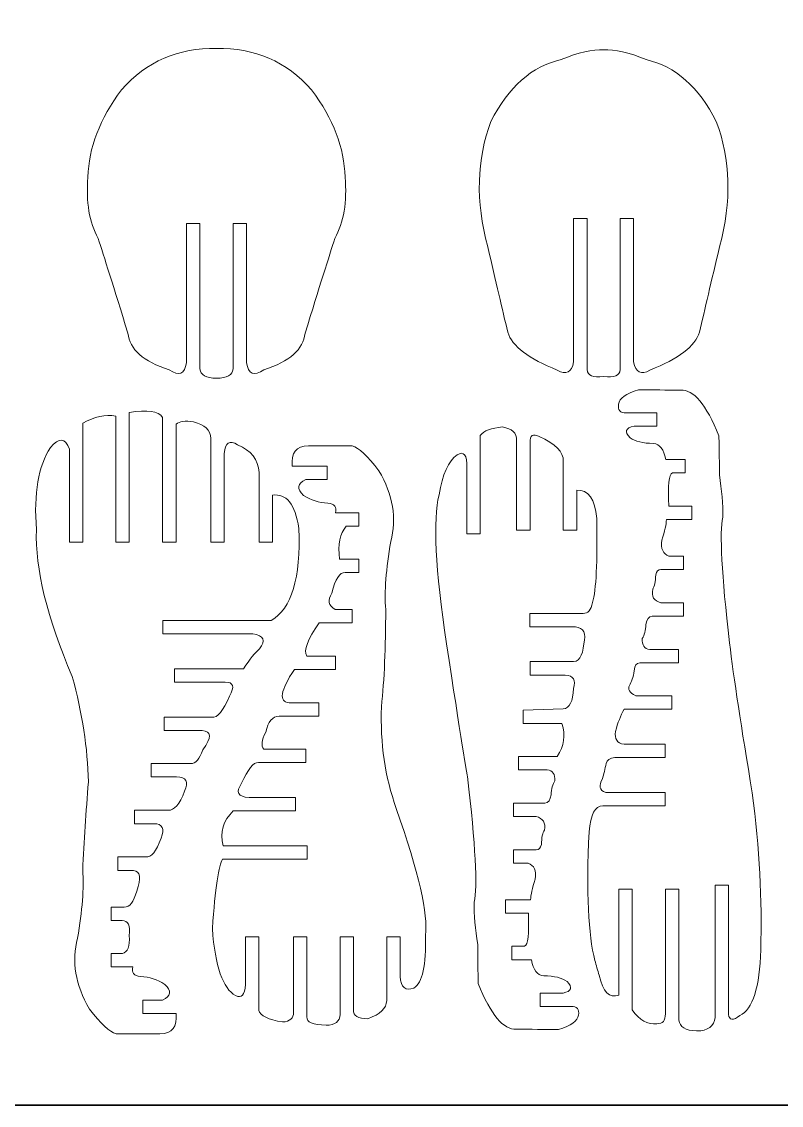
# Model space of a CAD drawing. Header units: inches. Extents: x -305 to 305, y -229 to 229.
# Drawn here: x -213.5 to -55.4, y -228.6 to -3.1 of the extents above; entities that cross this region are included whole.
import ezdxf

# ---------------------------------------------------------------- set-up
doc = ezdxf.new("R2010")
doc.units = ezdxf.units.IN
doc.header["$MEASUREMENT"] = 0
doc.layers.add('Layer 1', color=1, linetype='Continuous')
doc.layers.add('Layer 2', color=5, linetype='Continuous')

msp = doc.modelspace()

# ---------------------------------------------------------------- linework, layer by layer
at = {"layer": 'Layer 1', "lineweight": 9}
for points in [[(-192.7449, -17.2481), (-187.4889, -11.3529), (-180.8898, -8.4859), (-172.947, -8.6472)], [(-153.1491, -17.2481), (-158.4051, -11.3529), (-165.0042, -8.4859), (-172.947, -8.6472)], [(-172.9472, -77.261), (-175.127, -77.261), (-176.2783, -76.6169), (-176.4015, -75.3282)], [(-172.9468, -77.261), (-170.767, -77.261), (-169.6157, -76.6169), (-169.4925, -75.3282)], [(-95.8186, -75.4822), (-95.7163, -76.7397), (-94.5648, -77.2237), (-92.3641, -76.9336)], [(-88.9097, -75.4822), (-89.012, -76.7397), (-90.1635, -77.2237), (-92.3641, -76.9336)], [(-87.6865, -84.4784), (-88.9395, -84.5117), (-89.4604, -83.9058), (-89.2491, -82.6597)], [(-200.777, -86.608), (-198.363, -85.283), (-196.0681, -84.7984), (-193.8926, -85.1539)], [(-191.1011, -84.427), (-187.3486, -83.7645), (-185.0378, -84.1039), (-184.1686, -85.4448)], [(-78.8126, -103.8971), (-79.0061, -99.5727), (-78.7482, -97.2728), (-78.0386, -96.9971)], [(-145.9567, -108.0837), (-147.2307, -109.5767), (-147.6982, -111.8554), (-147.3596, -114.9192)], [(-66.1509, -132.3324), (-67.8053, -118.0624), (-68.2708, -109.35), (-67.5474, -106.196)], [(-154.1811, -135.0914), (-154.858, -133.919), (-153.9872, -131.6109), (-151.5686, -128.1672)], [(-156.7452, -137.8853), (-159.664, -142.3307), (-160.035, -144.6391), (-157.8578, -144.8098)], [(-101.046, -149.1284), (-100.2745, -151.585), (-100.5946, -153.8692), (-102.0066, -155.9799)], [(-120.6988, -160.1643), (-119.0444, -174.4343), (-118.5789, -183.1467), (-119.3023, -186.3007)], [(-171.5841, -174.5697), (-172.2926, -171.7758), (-171.5841, -169.3626), (-169.4579, -167.3304)], [(-108.0371, -188.5996), (-107.8436, -192.924), (-108.1015, -195.2239), (-108.811, -195.4997)], [(-99.1632, -208.0184), (-97.9102, -207.985), (-97.3893, -208.5909), (-97.6006, -209.837)]]:
    msp.add_open_spline(points, degree=3, dxfattribs=at)
for points, knots in [([(-115.8155, -23.8195), (-112.1752, -16.6358), (-107.3107, -12.3515), (-101.2221, -10.9665), (-101.2221, -10.9665), (-97.603, -9.4525), (-94.6504, -8.776), (-92.3641, -8.9371)], [0, 0, 0, 0, 0.5, 0.5, 0.5, 0.50000001, 1, 1, 1, 1]), ([(-68.9128, -23.8195), (-72.5531, -16.6358), (-77.4176, -12.3515), (-83.5062, -10.9665), (-83.5062, -10.9665), (-87.1253, -9.4525), (-90.0779, -8.776), (-92.3641, -8.9371)], [0, 0, 0, 0, 0.5, 0.5, 0.5, 0.50000001, 1, 1, 1, 1]), ([(-179.1955, -74.0719), (-179.5691, -76.4235), (-180.7674, -76.9068), (-182.7904, -75.5215), (-182.7904, -75.5215), (-188.1703, -73.8142), (-191.0375, -71.2694), (-191.3918, -67.887), (-191.3918, -67.887), (-194.3556, -58.3519), (-196.4174, -51.7805), (-197.5771, -48.1726), (-197.5771, -48.1726), (-199.4456, -44.8224), (-200.1543, -40.5703), (-199.7033, -35.4162), (-199.7033, -35.4162), (-199.5744, -29.3602), (-197.255, -23.3043), (-192.7449, -17.2481)], [0, 0, 0, 0, 0.2, 0.2, 0.2, 0.20000001, 0.4, 0.4, 0.4, 0.40000001, 0.6, 0.6, 0.6, 0.60000001, 0.8, 0.8, 0.8, 0.80000001, 1, 1, 1, 1]), ([(-166.6985, -74.0719), (-166.3248, -76.4235), (-165.1266, -76.9068), (-163.1035, -75.5215), (-163.1035, -75.5215), (-157.7236, -73.8142), (-154.8565, -71.2694), (-154.5021, -67.887), (-154.5021, -67.887), (-151.5384, -58.3519), (-149.4766, -51.7805), (-148.3169, -48.1726), (-148.3169, -48.1726), (-146.4484, -44.8224), (-145.7397, -40.5703), (-146.1907, -35.4162), (-146.1907, -35.4162), (-146.3195, -29.3602), (-148.639, -23.3043), (-153.1491, -17.2481)], [0, 0, 0, 0, 0.2, 0.2, 0.2, 0.20000001, 0.4, 0.4, 0.4, 0.40000001, 0.6, 0.6, 0.6, 0.60000001, 0.8, 0.8, 0.8, 0.80000001, 1, 1, 1, 1]), ([(-98.6127, -73.8374), (-99.0309, -76.0948), (-100.1611, -76.6755), (-102.0039, -75.579), (-102.0039, -75.579), (-107.955, -73.234), (-111.3991, -70.6059), (-112.3362, -67.6937), (-112.3362, -67.6937), (-113.3993, -63.055), (-114.7846, -57.1278), (-116.4922, -49.9121), (-116.4922, -49.9121), (-119.037, -40.4415), (-118.8115, -31.7439), (-115.8155, -23.8195)], [0, 0, 0, 0, 0.25, 0.25, 0.25, 0.25000001, 0.5, 0.5, 0.5, 0.50000001, 0.75, 0.75, 0.75, 0.75000001, 1, 1, 1, 1]), ([(-86.1156, -73.8374), (-85.6974, -76.0948), (-84.5671, -76.6755), (-82.7244, -75.579), (-82.7244, -75.579), (-76.7733, -73.234), (-73.3292, -70.6059), (-72.392, -67.6937), (-72.392, -67.6937), (-71.3289, -63.055), (-69.9437, -57.1278), (-68.2361, -49.9121), (-68.2361, -49.9121), (-65.6913, -40.4415), (-65.9168, -31.7439), (-68.9128, -23.8195)], [0, 0, 0, 0, 0.25, 0.25, 0.25, 0.25000001, 0.5, 0.5, 0.5, 0.50000001, 0.75, 0.75, 0.75, 0.75000001, 1, 1, 1, 1]), ([(-176.4015, -75.3282), (-176.4015, -75.3282), (-176.4015, -45.0566), (-176.4015, -45.0566), (-176.4015, -45.0566), (-176.4015, -45.0566), (-179.1955, -45.0566), (-179.1955, -45.0566), (-179.1955, -45.0566), (-179.1955, -45.0566), (-179.1955, -74.0719), (-179.1955, -74.0719)], [0, 0, 0, 0, 0.33333333, 0.33333333, 0.33333333, 0.33333334, 0.66666667, 0.66666667, 0.66666667, 0.66666668, 1, 1, 1, 1]), ([(-166.6985, -74.0719), (-166.6985, -74.0719), (-166.6989, -45.0566), (-166.6989, -45.0566), (-166.6989, -45.0566), (-166.6989, -45.0566), (-169.4929, -45.0566), (-169.4929, -45.0566), (-169.4929, -45.0566), (-169.4929, -45.0566), (-169.4925, -75.3282), (-169.4925, -75.3282)], [0, 0, 0, 0, 0.33333333, 0.33333333, 0.33333333, 0.33333334, 0.66666667, 0.66666667, 0.66666667, 0.66666668, 1, 1, 1, 1]), ([(-95.8186, -75.4822), (-95.8186, -75.4822), (-95.8186, -44.0201), (-95.8186, -44.0201), (-95.8186, -44.0201), (-95.8186, -44.0201), (-98.6127, -44.0201), (-98.6127, -44.0201), (-98.6127, -44.0201), (-98.6127, -44.0201), (-98.6127, -73.8374), (-98.6127, -73.8374)], [0, 0, 0, 0, 0.33333333, 0.33333333, 0.33333333, 0.33333334, 0.66666667, 0.66666667, 0.66666667, 0.66666668, 1, 1, 1, 1]), ([(-86.1156, -73.8374), (-86.1156, -73.8374), (-86.116, -44.0201), (-86.116, -44.0201), (-86.116, -44.0201), (-86.116, -44.0201), (-88.9101, -44.0201), (-88.9101, -44.0201), (-88.9101, -44.0201), (-88.9101, -44.0201), (-88.9097, -75.4822), (-88.9097, -75.4822)], [0, 0, 0, 0, 0.33333333, 0.33333333, 0.33333333, 0.33333334, 0.66666667, 0.66666667, 0.66666667, 0.66666668, 1, 1, 1, 1]), ([(-67.5474, -106.196), (-67.5038, -103.5338), (-67.7471, -100.5849), (-68.2771, -97.349), (-68.2771, -97.349), (-68.2449, -96.5759), (-68.2771, -93.87), (-68.3738, -89.2314), (-68.3738, -89.2314), (-71.0154, -82.7243), (-73.657, -79.5674), (-76.2986, -79.7607), (-76.2986, -79.7607), (-79.2302, -79.7285), (-82.1618, -79.6963), (-85.0933, -79.6641), (-85.0933, -79.6641), (-87.7028, -80.4694), (-89.088, -81.468), (-89.2491, -82.6599)], [0, 0, 0, 0, 0.2, 0.2, 0.2, 0.20000001, 0.4, 0.4, 0.4, 0.40000001, 0.6, 0.6, 0.6, 0.60000001, 0.8, 0.8, 0.8, 0.80000001, 1, 1, 1, 1]), ([(-191.1011, -84.427), (-191.1011, -84.427), (-191.1011, -111.4082), (-191.1011, -111.4082), (-191.1011, -111.4082), (-191.1011, -111.4082), (-193.8928, -111.4082), (-193.8928, -111.4082), (-193.8928, -111.4082), (-193.8928, -111.4082), (-193.8926, -85.1539), (-193.8926, -85.1539)], [0, 0, 0, 0, 0.33333333, 0.33333333, 0.33333333, 0.33333334, 0.66666667, 0.66666667, 0.66666667, 0.66666668, 1, 1, 1, 1]), ([(-181.3771, -86.8019), (-181.3771, -86.8019), (-181.3771, -111.4082), (-181.3771, -111.4082), (-181.3771, -111.4082), (-181.3771, -111.4082), (-184.1688, -111.4082), (-184.1688, -111.4082), (-184.1688, -111.4082), (-184.1688, -111.4082), (-184.1686, -85.4448), (-184.1686, -85.4448)], [0, 0, 0, 0, 0.33333333, 0.33333333, 0.33333333, 0.33333334, 0.66666667, 0.66666667, 0.66666667, 0.66666668, 1, 1, 1, 1]), ([(-86.0415, -87.2722), (-86.0415, -87.2722), (-81.2753, -87.2722), (-81.2753, -87.2722), (-81.2753, -87.2722), (-81.2753, -87.2722), (-81.2753, -84.4784), (-81.2753, -84.4784), (-81.2753, -84.4784), (-81.2753, -84.4784), (-87.6865, -84.4784), (-87.6865, -84.4784)], [0, 0, 0, 0, 0.33333333, 0.33333333, 0.33333333, 0.33333334, 0.66666667, 0.66666667, 0.66666667, 0.66666668, 1, 1, 1, 1]), ([(-200.777, -86.6078), (-200.777, -86.6078), (-200.777, -111.4082), (-200.777, -111.4082), (-200.777, -111.4082), (-200.777, -111.4082), (-203.5687, -111.4082), (-203.5687, -111.4082), (-203.5687, -111.4082), (-203.5687, -111.4082), (-203.5687, -92.0363), (-203.5687, -92.0363)], [0, 0, 0, 0, 0.33333333, 0.33333333, 0.33333333, 0.33333334, 0.66666667, 0.66666667, 0.66666667, 0.66666668, 1, 1, 1, 1]), ([(-181.3771, -86.8019), (-180.6516, -86.2364), (-179.4422, -86.0907), (-177.7486, -86.3657), (-177.7486, -86.3657), (-175.399, -86.8987), (-174.201, -88.046), (-174.1544, -89.807)], [0, 0, 0, 0, 0.5, 0.5, 0.5, 0.50000001, 1, 1, 1, 1]), ([(-118.0387, -89.1893), (-117.2812, -88.1958), (-115.7386, -87.606), (-113.4107, -87.4202), (-113.4107, -87.4202), (-111.4206, -87.759), (-110.4436, -88.6802), (-110.4799, -90.1828)], [0, 0, 0, 0, 0.5, 0.5, 0.5, 0.50000001, 1, 1, 1, 1]), ([(-86.0415, -87.2722), (-87.8314, -87.6034), (-88.1058, -88.4032), (-86.864, -89.6715), (-86.864, -89.6715), (-85.8115, -90.4468), (-84.1919, -90.8347), (-82.0056, -90.8347), (-82.0056, -90.8347), (-80.6669, -90.9396), (-79.8122, -92.0628), (-79.4416, -94.2034)], [0, 0, 0, 0, 0.33333333, 0.33333333, 0.33333333, 0.33333334, 0.66666667, 0.66666667, 0.66666667, 0.66666668, 1, 1, 1, 1]), ([(-200.8084, -179.6686), (-200.5118, -173.6434), (-200.112, -167.5121), (-199.6098, -161.274), (-199.6098, -161.274), (-199.7708, -154.2837), (-200.8984, -146.9714), (-202.9923, -139.3369), (-202.9923, -139.3369), (-208.2434, -127.0959), (-210.7239, -116.9166), (-210.434, -108.7989), (-210.434, -108.7989), (-211.0139, -101.2288), (-210.0474, -95.5271), (-207.5346, -91.6938), (-207.5346, -91.6938), (-205.7165, -89.5159), (-204.3945, -89.6302), (-203.5687, -92.0365)], [0, 0, 0, 0, 0.2, 0.2, 0.2, 0.20000001, 0.4, 0.4, 0.4, 0.40000001, 0.6, 0.6, 0.6, 0.60000001, 0.8, 0.8, 0.8, 0.80000001, 1, 1, 1, 1]), ([(-171.3627, -92.9576), (-171.3627, -92.9576), (-171.3627, -111.4082), (-171.3627, -111.4082), (-171.3627, -111.4082), (-171.3627, -111.4082), (-174.1544, -111.4082), (-174.1544, -111.4082), (-174.1544, -111.4082), (-174.1544, -111.4082), (-174.1544, -89.807), (-174.1544, -89.807)], [0, 0, 0, 0, 0.33333333, 0.33333333, 0.33333333, 0.33333334, 0.66666667, 0.66666667, 0.66666667, 0.66666668, 1, 1, 1, 1]), ([(-171.3627, -92.9576), (-171.1372, -90.6632), (-170.2016, -90.0491), (-168.5567, -91.1157), (-168.5567, -91.1157), (-165.7233, -92.3027), (-164.2348, -94.2176), (-164.0918, -96.86)], [0, 0, 0, 0, 0.5, 0.5, 0.5, 0.50000001, 1, 1, 1, 1]), ([(-118.0387, -89.1893), (-118.0387, -89.1893), (-118.0387, -109.6509), (-118.0387, -109.6509), (-118.0387, -109.6509), (-118.0387, -109.6509), (-120.8327, -109.6509), (-120.8327, -109.6509), (-120.8327, -109.6509), (-120.8327, -109.6509), (-120.8327, -95.9749), (-120.8327, -95.9749)], [0, 0, 0, 0, 0.33333333, 0.33333333, 0.33333333, 0.33333334, 0.66666667, 0.66666667, 0.66666667, 0.66666668, 1, 1, 1, 1]), ([(-107.6857, -90.6676), (-107.6857, -90.6676), (-107.6857, -108.9237), (-107.6857, -108.9237), (-107.6857, -108.9237), (-107.6857, -108.9237), (-110.4797, -108.9237), (-110.4797, -108.9237), (-110.4797, -108.9237), (-110.4797, -108.9237), (-110.4799, -90.1828), (-110.4799, -90.1828)], [0, 0, 0, 0, 0.33333333, 0.33333333, 0.33333333, 0.33333334, 0.66666667, 0.66666667, 0.66666667, 0.66666668, 1, 1, 1, 1]), ([(-107.6857, -90.6676), (-107.7263, -89.1489), (-107.095, -88.7287), (-105.7909, -89.4071), (-105.7909, -89.4071), (-102.3741, -90.8854), (-100.6956, -92.6063), (-100.7557, -94.5693)], [0, 0, 0, 0, 0.5, 0.5, 0.5, 0.50000001, 1, 1, 1, 1]), ([(-139.1353, -96.5169), (-141.4735, -93.4633), (-143.328, -91.7344), (-144.6989, -91.3308), (-144.6989, -91.3308), (-147.7307, -91.3306), (-150.7622, -91.3306), (-153.7938, -91.3306), (-153.7938, -91.3306), (-156.3419, -91.4058), (-157.4708, -92.8173), (-157.1805, -95.5648), (-157.1805, -95.5648), (-157.1805, -95.5648), (-149.9132, -95.5648), (-149.9132, -95.5648), (-149.9132, -95.5648), (-149.9132, -95.5648), (-149.9132, -98.3587), (-149.9132, -98.3587), (-149.9132, -98.3587), (-149.9132, -98.3587), (-154.3746, -98.3587), (-154.3746, -98.3587), (-154.3746, -98.3587), (-156.1647, -99.1992), (-156.3097, -100.2976), (-154.8099, -101.6547), (-154.8099, -101.6547), (-153.3262, -102.6725), (-151.6491, -103.2056), (-149.7787, -103.2541), (-149.7787, -103.2541), (-148.3755, -103.4156), (-147.8434, -104.0942), (-148.1821, -105.2898), (-148.1821, -105.2898), (-148.1821, -105.2898), (-143.3217, -105.2898), (-143.3217, -105.2898), (-143.3217, -105.2898), (-143.3217, -105.2898), (-143.3217, -108.0837), (-143.3217, -108.0837), (-143.3217, -108.0837), (-143.3217, -108.0837), (-145.9567, -108.0837), (-145.9567, -108.0837)], [0, 0, 0, 0, 0.08333333, 0.08333333, 0.08333333, 0.08333334, 0.16666667, 0.16666667, 0.16666667, 0.16666668, 0.25, 0.25, 0.25, 0.25000001, 0.33333333, 0.33333333, 0.33333333, 0.33333334, 0.41666667, 0.41666667, 0.41666667, 0.41666668, 0.5, 0.5, 0.5, 0.50000001, 0.58333333, 0.58333333, 0.58333333, 0.58333334, 0.66666667, 0.66666667, 0.66666667, 0.66666668, 0.75, 0.75, 0.75, 0.75000001, 0.83333333, 0.83333333, 0.83333333, 0.83333334, 0.91666667, 0.91666667, 0.91666667, 0.91666668, 1, 1, 1, 1]), ([(-120.6988, -160.1643), (-120.6958, -160.6664), (-122.1553, -151.4707), (-125.0771, -132.577), (-125.0771, -132.577), (-127.3965, -117.0181), (-127.912, -106.6777), (-126.6234, -101.5558), (-126.6234, -101.5558), (-125.9469, -97.2392), (-124.6905, -94.4689), (-122.8542, -93.2448), (-122.8542, -93.2448), (-121.4513, -92.3236), (-120.7773, -93.2336), (-120.8327, -95.9749)], [0, 0, 0, 0, 0.25, 0.25, 0.25, 0.25000001, 0.5, 0.5, 0.5, 0.50000001, 0.75, 0.75, 0.75, 0.75000001, 1, 1, 1, 1]), ([(-97.9617, -100.5796), (-97.9617, -100.5796), (-97.9617, -108.9237), (-97.9617, -108.9237), (-97.9617, -108.9237), (-97.9617, -108.9237), (-100.7557, -108.9237), (-100.7557, -108.9237), (-100.7557, -108.9237), (-100.7557, -108.9237), (-100.7557, -94.5693), (-100.7557, -94.5693)], [0, 0, 0, 0, 0.33333333, 0.33333333, 0.33333333, 0.33333334, 0.66666667, 0.66666667, 0.66666667, 0.66666668, 1, 1, 1, 1]), ([(-78.0386, -96.9971), (-78.0386, -96.9971), (-75.41, -96.9973), (-75.41, -96.9973), (-75.41, -96.9973), (-75.41, -96.9973), (-75.41, -94.2034), (-75.41, -94.2034), (-75.41, -94.2034), (-75.41, -94.2034), (-79.4416, -94.2034), (-79.4416, -94.2034)], [0, 0, 0, 0, 0.33333333, 0.33333333, 0.33333333, 0.33333334, 0.66666667, 0.66666667, 0.66666667, 0.66666668, 1, 1, 1, 1]), ([(-161.3, -101.6335), (-161.3, -101.6335), (-161.3, -111.4082), (-161.3, -111.4082), (-161.3, -111.4082), (-161.3, -111.4082), (-164.0918, -111.4082), (-164.0918, -111.4082), (-164.0918, -111.4082), (-164.0918, -111.4082), (-164.0918, -96.8598), (-164.0918, -96.8598)], [0, 0, 0, 0, 0.33333333, 0.33333333, 0.33333333, 0.33333334, 0.66666667, 0.66666667, 0.66666667, 0.66666668, 1, 1, 1, 1]), ([(-139.1353, -96.5169), (-136.2166, -101.5578), (-135.3941, -106.4694), (-136.668, -111.2518), (-136.668, -111.2518), (-137.6678, -117.0034), (-138.0226, -121.7209), (-137.7322, -125.4045)], [0, 0, 0, 0, 0.5, 0.5, 0.5, 0.50000001, 1, 1, 1, 1]), ([(-161.3, -101.6335), (-158.4298, -101.1487), (-156.5914, -103.4431), (-155.7848, -108.5163), (-155.7848, -108.5163), (-155.4088, -118.8559), (-157.3331, -125.2539), (-161.5584, -127.7095)], [0, 0, 0, 0, 0.5, 0.5, 0.5, 0.50000001, 1, 1, 1, 1]), ([(-97.9617, -100.5796), (-95.5349, -100.4262), (-94.1454, -102.3888), (-93.7932, -106.4687), (-93.7932, -106.4687), (-93.6282, -115.5402), (-93.9169, -121.3647), (-94.66, -123.9417), (-94.66, -123.9417), (-94.9826, -125.5089), (-95.6276, -126.2681), (-96.5953, -126.2196)], [0, 0, 0, 0, 0.33333333, 0.33333333, 0.33333333, 0.33333334, 0.66666667, 0.66666667, 0.66666667, 0.66666668, 1, 1, 1, 1]), ([(-79.2964, -106.691), (-79.2964, -106.691), (-74.031, -106.691), (-74.031, -106.691), (-74.031, -106.691), (-74.031, -106.691), (-74.031, -103.8971), (-74.031, -103.8971), (-74.031, -103.8971), (-74.031, -103.8971), (-78.8126, -103.8971), (-78.8126, -103.8971)], [0, 0, 0, 0, 0.33333333, 0.33333333, 0.33333333, 0.33333334, 0.66666667, 0.66666667, 0.66666667, 0.66666668, 1, 1, 1, 1]), ([(-78.7643, -114.2868), (-80.0224, -113.8411), (-80.506, -112.7451), (-80.2155, -110.9979), (-80.2155, -110.9979), (-79.6188, -109.0728), (-79.3123, -107.6372), (-79.2964, -106.691)], [0, 0, 0, 0, 0.5, 0.5, 0.5, 0.50000001, 1, 1, 1, 1]), ([(-146.1985, -117.7129), (-146.1985, -117.7129), (-143.3219, -117.7129), (-143.3219, -117.7129), (-143.3219, -117.7129), (-143.3219, -117.7129), (-143.3219, -114.919), (-143.3219, -114.919), (-143.3219, -114.919), (-143.3219, -114.919), (-147.3596, -114.9192), (-147.3596, -114.9192)], [0, 0, 0, 0, 0.33333333, 0.33333333, 0.33333333, 0.33333334, 0.66666667, 0.66666667, 0.66666667, 0.66666668, 1, 1, 1, 1]), ([(-80.4575, -117.0807), (-80.4575, -117.0807), (-75.7484, -117.0807), (-75.7484, -117.0807), (-75.7484, -117.0807), (-75.7484, -117.0807), (-75.7484, -114.2868), (-75.7484, -114.2868), (-75.7484, -114.2868), (-75.7484, -114.2868), (-78.7643, -114.2868), (-78.7643, -114.2868)], [0, 0, 0, 0, 0.33333333, 0.33333333, 0.33333333, 0.33333334, 0.66666667, 0.66666667, 0.66666667, 0.66666668, 1, 1, 1, 1]), ([(-80.4575, -124.005), (-81.8929, -123.6323), (-82.4572, -122.6895), (-82.1508, -121.1765), (-82.1508, -121.1765), (-81.7799, -120.6271), (-81.5701, -119.6255), (-81.5218, -118.1712), (-81.5218, -118.1712), (-81.3605, -117.4362), (-81.006, -117.0727), (-80.4575, -117.0807)], [0, 0, 0, 0, 0.33333333, 0.33333333, 0.33333333, 0.33333334, 0.66666667, 0.66666667, 0.66666667, 0.66666668, 1, 1, 1, 1]), ([(-146.1985, -117.7129), (-147.2789, -117.6172), (-148.198, -119.0503), (-148.9562, -122.0118), (-148.9562, -122.0118), (-149.8914, -123.4761), (-149.6657, -124.5967), (-148.2789, -125.3733)], [0, 0, 0, 0, 0.5, 0.5, 0.5, 0.50000001, 1, 1, 1, 1]), ([(-82.2474, -126.799), (-82.2474, -126.799), (-75.7486, -126.7988), (-75.7486, -126.7988), (-75.7486, -126.7988), (-75.7486, -126.7988), (-75.7486, -124.005), (-75.7486, -124.005), (-75.7486, -124.005), (-75.7486, -124.005), (-80.4575, -124.005), (-80.4575, -124.005)], [0, 0, 0, 0, 0.33333333, 0.33333333, 0.33333333, 0.33333334, 0.66666667, 0.66666667, 0.66666667, 0.66666668, 1, 1, 1, 1]), ([(-151.5686, -128.1672), (-151.5686, -128.1672), (-144.7309, -128.1672), (-144.7309, -128.1672), (-144.7309, -128.1672), (-144.7309, -128.1672), (-144.7309, -125.3733), (-144.7309, -125.3733), (-144.7309, -125.3733), (-144.7309, -125.3733), (-148.2789, -125.3733), (-148.2789, -125.3733)], [0, 0, 0, 0, 0.33333333, 0.33333333, 0.33333333, 0.33333334, 0.66666667, 0.66666667, 0.66666667, 0.66666668, 1, 1, 1, 1]), ([(-137.7322, -125.4045), (-137.7261, -133.2651), (-138.0249, -140.0086), (-138.6282, -145.6347), (-138.6282, -145.6347), (-138.8859, -153.2692), (-137.855, -160.3239), (-135.5355, -166.7987), (-135.5355, -166.7987), (-130.8643, -180.1671), (-128.8348, -188.9613), (-129.4469, -193.1812)], [0, 0, 0, 0, 0.33333333, 0.33333333, 0.33333333, 0.33333334, 0.66666667, 0.66666667, 0.66666667, 0.66666668, 1, 1, 1, 1]), ([(-96.5953, -126.2196), (-96.5953, -126.2196), (-107.7273, -126.2196), (-107.7273, -126.2196), (-107.7273, -126.2196), (-107.7273, -126.2196), (-107.7273, -129.0135), (-107.7273, -129.0135), (-107.7273, -129.0135), (-107.7273, -129.0135), (-98.24, -129.0135), (-98.24, -129.0135)], [0, 0, 0, 0, 0.33333333, 0.33333333, 0.33333333, 0.33333334, 0.66666667, 0.66666667, 0.66666667, 0.66666668, 1, 1, 1, 1]), ([(-161.5582, -127.7095), (-161.5582, -127.7095), (-184.142, -127.7095), (-184.142, -127.7095), (-184.142, -127.7095), (-184.142, -127.7095), (-184.142, -130.5034), (-184.142, -130.5034), (-184.142, -130.5034), (-184.142, -130.5034), (-165.3638, -130.5034), (-165.3638, -130.5034)], [0, 0, 0, 0, 0.33333333, 0.33333333, 0.33333333, 0.33333334, 0.66666667, 0.66666667, 0.66666667, 0.66666668, 1, 1, 1, 1]), ([(-82.7312, -133.7231), (-83.8762, -133.5842), (-84.4086, -132.8272), (-84.3278, -131.4519), (-84.3278, -131.4519), (-83.876, -130.7569), (-83.6179, -129.7717), (-83.5537, -128.4953), (-83.5537, -128.4953), (-83.4083, -127.4453), (-82.973, -126.8796), (-82.2474, -126.799)], [0, 0, 0, 0, 0.33333333, 0.33333333, 0.33333333, 0.33333334, 0.66666667, 0.66666667, 0.66666667, 0.66666668, 1, 1, 1, 1]), ([(-165.3638, -130.5034), (-163.1066, -130.7796), (-162.6546, -131.8197), (-164.0092, -133.6234), (-164.0092, -133.6234), (-164.8961, -134.3824), (-166.0087, -135.7557), (-167.3472, -137.7427)], [0, 0, 0, 0, 0.5, 0.5, 0.5, 0.50000001, 1, 1, 1, 1]), ([(-98.24, -129.0135), (-96.4986, -129.225), (-95.918, -130.3939), (-96.4984, -132.5208), (-96.4984, -132.5208), (-96.7082, -135.2188), (-97.5951, -136.463), (-99.1593, -136.2526)], [0, 0, 0, 0, 0.5, 0.5, 0.5, 0.50000001, 1, 1, 1, 1]), ([(-59.6547, -196.2068), (-59.3536, -185.9672), (-59.9405, -175.0803), (-61.4153, -163.5467), (-61.4153, -163.5467), (-63.7026, -149.9852), (-65.2811, -139.5804), (-66.1509, -132.3324)], [0, 0, 0, 0, 0.5, 0.5, 0.5, 0.50000001, 1, 1, 1, 1]), ([(-156.7452, -137.8853), (-156.7452, -137.8853), (-148.196, -137.8853), (-148.196, -137.8853), (-148.196, -137.8853), (-148.196, -137.8853), (-148.196, -135.0914), (-148.196, -135.0914), (-148.196, -135.0914), (-148.196, -135.0914), (-154.1811, -135.0914), (-154.1811, -135.0914)], [0, 0, 0, 0, 0.33333333, 0.33333333, 0.33333333, 0.33333334, 0.66666667, 0.66666667, 0.66666667, 0.66666668, 1, 1, 1, 1]), ([(-84.8431, -136.517), (-84.8431, -136.517), (-76.7887, -136.517), (-76.7887, -136.517), (-76.7887, -136.517), (-76.7887, -136.517), (-76.7887, -133.7231), (-76.7887, -133.7231), (-76.7887, -133.7231), (-76.7887, -133.7231), (-82.7312, -133.7231), (-82.7312, -133.7231)], [0, 0, 0, 0, 0.33333333, 0.33333333, 0.33333333, 0.33333334, 0.66666667, 0.66666667, 0.66666667, 0.66666668, 1, 1, 1, 1]), ([(-99.1593, -136.2526), (-99.1593, -136.2526), (-107.6788, -136.2528), (-107.6788, -136.2528), (-107.6788, -136.2528), (-107.6788, -136.2528), (-107.6788, -139.0467), (-107.6788, -139.0467), (-107.6788, -139.0467), (-107.6788, -139.0467), (-100.3493, -139.0467), (-100.3493, -139.0467)], [0, 0, 0, 0, 0.33333333, 0.33333333, 0.33333333, 0.33333334, 0.66666667, 0.66666667, 0.66666667, 0.66666668, 1, 1, 1, 1]), ([(-85.6824, -143.3683), (-86.9885, -142.7447), (-87.424, -142.0201), (-86.9885, -141.1942), (-86.9885, -141.1942), (-86.5532, -140.5316), (-86.2146, -139.5138), (-85.9726, -138.1406), (-85.9726, -138.1406), (-85.9622, -137.0662), (-85.5856, -136.5248), (-84.8431, -136.517)], [0, 0, 0, 0, 0.33333333, 0.33333333, 0.33333333, 0.33333334, 0.66666667, 0.66666667, 0.66666667, 0.66666668, 1, 1, 1, 1]), ([(-167.3472, -137.7427), (-167.3472, -137.7427), (-181.7108, -137.7427), (-181.7108, -137.7427), (-181.7108, -137.7427), (-181.7108, -137.7427), (-181.7108, -140.5366), (-181.7108, -140.5366), (-181.7108, -140.5366), (-181.7108, -140.5366), (-171.1209, -140.5366), (-171.1209, -140.5366)], [0, 0, 0, 0, 0.33333333, 0.33333333, 0.33333333, 0.33333334, 0.66666667, 0.66666667, 0.66666667, 0.66666668, 1, 1, 1, 1]), ([(-100.3493, -139.0467), (-98.6274, -139.1773), (-98.0532, -140.104), (-98.6272, -141.827), (-98.6272, -141.827), (-98.756, -144.5412), (-99.4655, -145.9629), (-100.7557, -146.0921)], [0, 0, 0, 0, 0.5, 0.5, 0.5, 0.50000001, 1, 1, 1, 1]), ([(-171.1209, -140.5366), (-169.4117, -140.4895), (-169.1212, -141.4649), (-170.2499, -143.4623), (-170.2499, -143.4623), (-171.5401, -146.532), (-172.7658, -147.9863), (-173.9268, -147.8244)], [0, 0, 0, 0, 0.5, 0.5, 0.5, 0.50000001, 1, 1, 1, 1]), ([(-88.0978, -146.1622), (-88.0978, -146.1622), (-78.1675, -146.1622), (-78.1675, -146.1622), (-78.1675, -146.1622), (-78.1675, -146.1622), (-78.1675, -143.3683), (-78.1675, -143.3683), (-78.1675, -143.3683), (-78.1675, -143.3683), (-85.6824, -143.3683), (-85.6824, -143.3683)], [0, 0, 0, 0, 0.33333333, 0.33333333, 0.33333333, 0.33333334, 0.66666667, 0.66666667, 0.66666667, 0.66666668, 1, 1, 1, 1]), ([(-159.8901, -147.6035), (-159.8901, -147.6035), (-151.631, -147.6035), (-151.631, -147.6035), (-151.631, -147.6035), (-151.631, -147.6035), (-151.631, -144.8096), (-151.631, -144.8096), (-151.631, -144.8096), (-151.631, -144.8096), (-157.8578, -144.8098), (-157.8578, -144.8098)], [0, 0, 0, 0, 0.33333333, 0.33333333, 0.33333333, 0.33333334, 0.66666667, 0.66666667, 0.66666667, 0.66666668, 1, 1, 1, 1]), ([(-100.7557, -146.0921), (-100.7557, -146.0921), (-109.0817, -146.3345), (-109.0817, -146.3345), (-109.0817, -146.3345), (-109.0817, -146.3345), (-109.0817, -149.1284), (-109.0817, -149.1284), (-109.0817, -149.1284), (-109.0817, -149.1284), (-101.046, -149.1284), (-101.046, -149.1284)], [0, 0, 0, 0, 0.33333333, 0.33333333, 0.33333333, 0.33333334, 0.66666667, 0.66666667, 0.66666667, 0.66666668, 1, 1, 1, 1]), ([(-88.1219, -153.45), (-89.5651, -153.2467), (-90.1536, -152.3605), (-89.8877, -150.7911), (-89.8877, -150.7911), (-89.4198, -149.006), (-88.8232, -147.4631), (-88.0978, -146.1622)], [0, 0, 0, 0, 0.5, 0.5, 0.5, 0.50000001, 1, 1, 1, 1]), ([(-173.9268, -147.8244), (-173.9268, -147.8244), (-183.8274, -147.8244), (-183.8274, -147.8244), (-183.8274, -147.8244), (-183.8274, -147.8244), (-183.8274, -150.6183), (-183.8274, -150.6183), (-183.8274, -150.6183), (-183.8274, -150.6183), (-175.9626, -150.6183), (-175.9626, -150.6183)], [0, 0, 0, 0, 0.33333333, 0.33333333, 0.33333333, 0.33333334, 0.66666667, 0.66666667, 0.66666667, 0.66666668, 1, 1, 1, 1]), ([(-159.8901, -147.6035), (-161.2755, -147.5997), (-162.2097, -148.7154), (-162.6928, -150.9499), (-162.6928, -150.9499), (-163.5948, -152.6163), (-163.7236, -153.7846), (-163.0793, -154.4548)], [0, 0, 0, 0, 0.5, 0.5, 0.5, 0.50000001, 1, 1, 1, 1]), ([(-178.3331, -157.4697), (-177.2687, -157.4858), (-176.4303, -156.5328), (-175.8176, -154.6102), (-175.8176, -154.6102), (-173.8985, -152.0308), (-173.9468, -150.7), (-175.9626, -150.6183)], [0, 0, 0, 0, 0.5, 0.5, 0.5, 0.50000001, 1, 1, 1, 1]), ([(-164.2391, -157.2487), (-164.2391, -157.2487), (-154.3884, -157.2487), (-154.3884, -157.2487), (-154.3884, -157.2487), (-154.3884, -157.2487), (-154.3884, -154.4548), (-154.3884, -154.4548), (-154.3884, -154.4548), (-154.3884, -154.4548), (-163.0793, -154.4548), (-163.0793, -154.4548)], [0, 0, 0, 0, 0.33333333, 0.33333333, 0.33333333, 0.33333334, 0.66666667, 0.66666667, 0.66666667, 0.66666668, 1, 1, 1, 1]), ([(-90.0364, -156.2439), (-90.0364, -156.2439), (-79.5702, -156.2439), (-79.5702, -156.2439), (-79.5702, -156.2439), (-79.5702, -156.2439), (-79.5702, -153.45), (-79.5702, -153.45), (-79.5702, -153.45), (-79.5702, -153.45), (-88.1219, -153.45), (-88.1219, -153.45)], [0, 0, 0, 0, 0.33333333, 0.33333333, 0.33333333, 0.33333334, 0.66666667, 0.66666667, 0.66666667, 0.66666668, 1, 1, 1, 1]), ([(-178.3331, -157.4697), (-178.3331, -157.4697), (-186.5847, -157.4697), (-186.5847, -157.4697), (-186.5847, -157.4697), (-186.5847, -157.4697), (-186.5847, -160.2636), (-186.5847, -160.2636), (-186.5847, -160.2636), (-186.5847, -160.2636), (-181.2804, -160.2636), (-181.2804, -160.2636)], [0, 0, 0, 0, 0.33333333, 0.33333333, 0.33333333, 0.33333334, 0.66666667, 0.66666667, 0.66666667, 0.66666668, 1, 1, 1, 1]), ([(-166.172, -164.5365), (-168.4915, -164.4149), (-169.0067, -163.4297), (-167.7183, -161.58), (-167.7183, -161.58), (-166.4297, -158.6433), (-165.27, -157.1994), (-164.2391, -157.2487)], [0, 0, 0, 0, 0.5, 0.5, 0.5, 0.50000001, 1, 1, 1, 1]), ([(-102.0066, -155.9797), (-102.0066, -155.9797), (-110.0609, -155.9797), (-110.0609, -155.9797), (-110.0609, -155.9797), (-110.0609, -155.9797), (-110.0609, -158.7736), (-110.0609, -158.7736), (-110.0609, -158.7736), (-110.0609, -158.7736), (-104.1185, -158.7736), (-104.1185, -158.7736)], [0, 0, 0, 0, 0.33333333, 0.33333333, 0.33333333, 0.33333334, 0.66666667, 0.66666667, 0.66666667, 0.66666668, 1, 1, 1, 1]), ([(-91.9231, -163.4832), (-93.2455, -163.0214), (-93.4712, -162.0706), (-92.6004, -160.6304), (-92.6004, -160.6304), (-92.3423, -159.6772), (-92.0844, -158.6269), (-91.8265, -157.4798), (-91.8265, -157.4798), (-91.7135, -156.7285), (-91.1168, -156.3166), (-90.0364, -156.2439)], [0, 0, 0, 0, 0.33333333, 0.33333333, 0.33333333, 0.33333334, 0.66666667, 0.66666667, 0.66666667, 0.66666668, 1, 1, 1, 1]), ([(-104.1185, -158.7736), (-102.9734, -158.9125), (-102.4411, -159.6695), (-102.5218, -161.0449), (-102.5218, -161.0449), (-102.9736, -161.7398), (-103.2318, -162.725), (-103.296, -164.0014), (-103.296, -164.0014), (-103.4413, -165.0515), (-103.8766, -165.6171), (-104.6023, -165.6977)], [0, 0, 0, 0, 0.33333333, 0.33333333, 0.33333333, 0.33333334, 0.66666667, 0.66666667, 0.66666667, 0.66666668, 1, 1, 1, 1]), ([(-181.2804, -160.2636), (-179.2646, -160.265), (-178.7001, -161.2563), (-179.5872, -163.2378), (-179.5872, -163.2378), (-180.6351, -165.9276), (-181.7803, -167.2444), (-183.022, -167.1878)], [0, 0, 0, 0, 0.5, 0.5, 0.5, 0.50000001, 1, 1, 1, 1]), ([(-169.4579, -167.3304), (-169.4579, -167.3304), (-156.5049, -167.3304), (-156.5049, -167.3304), (-156.5049, -167.3304), (-156.5049, -167.3304), (-156.5049, -164.5365), (-156.5049, -164.5365), (-156.5049, -164.5365), (-156.5049, -164.5365), (-166.172, -164.5365), (-166.172, -164.5365)], [0, 0, 0, 0, 0.33333333, 0.33333333, 0.33333333, 0.33333334, 0.66666667, 0.66666667, 0.66666667, 0.66666668, 1, 1, 1, 1]), ([(-92.5521, -166.2771), (-92.5521, -166.2771), (-79.5461, -166.2771), (-79.5461, -166.2771), (-79.5461, -166.2771), (-79.5461, -166.2771), (-79.5461, -163.4832), (-79.5461, -163.4832), (-79.5461, -163.4832), (-79.5461, -163.4832), (-91.9231, -163.4832), (-91.9231, -163.4832)], [0, 0, 0, 0, 0.33333333, 0.33333333, 0.33333333, 0.33333334, 0.66666667, 0.66666667, 0.66666667, 0.66666668, 1, 1, 1, 1]), ([(-104.6023, -165.6977), (-104.6023, -165.6977), (-111.1011, -165.6979), (-111.1011, -165.6979), (-111.1011, -165.6979), (-111.1011, -165.6979), (-111.1011, -168.4918), (-111.1011, -168.4918), (-111.1011, -168.4918), (-111.1011, -168.4918), (-106.3922, -168.4918), (-106.3922, -168.4918)], [0, 0, 0, 0, 0.33333333, 0.33333333, 0.33333333, 0.33333334, 0.66666667, 0.66666667, 0.66666667, 0.66666668, 1, 1, 1, 1]), ([(-92.5521, -166.2771), (-94.1159, -166.2526), (-95.0676, -168.0539), (-95.4065, -171.6813), (-95.4065, -171.6813), (-95.9818, -184.2597), (-95.5724, -193.1772), (-94.178, -198.4336)], [0, 0, 0, 0, 0.5, 0.5, 0.5, 0.50000001, 1, 1, 1, 1]), ([(-183.022, -167.1878), (-183.022, -167.1878), (-190.0197, -167.1878), (-190.0197, -167.1878), (-190.0197, -167.1878), (-190.0197, -167.1878), (-190.0197, -169.9817), (-190.0197, -169.9817), (-190.0197, -169.9817), (-190.0197, -169.9817), (-186.0213, -169.9817), (-186.0213, -169.9817)], [0, 0, 0, 0, 0.33333333, 0.33333333, 0.33333333, 0.33333334, 0.66666667, 0.66666667, 0.66666667, 0.66666668, 1, 1, 1, 1]), ([(-106.3922, -168.4918), (-104.9568, -168.8644), (-104.3925, -169.8072), (-104.6989, -171.3202), (-104.6989, -171.3202), (-105.0698, -171.8696), (-105.2796, -172.8712), (-105.3279, -174.3255), (-105.3279, -174.3255), (-105.4892, -175.0605), (-105.8437, -175.4241), (-106.3922, -175.416)], [0, 0, 0, 0, 0.33333333, 0.33333333, 0.33333333, 0.33333334, 0.66666667, 0.66666667, 0.66666667, 0.66666668, 1, 1, 1, 1]), ([(-186.0213, -169.9817), (-184.2155, -170.0071), (-183.6995, -171.0068), (-184.4732, -172.9803), (-184.4732, -172.9803), (-185.4892, -175.7427), (-186.5373, -177.0513), (-187.6179, -176.906)], [0, 0, 0, 0, 0.5, 0.5, 0.5, 0.50000001, 1, 1, 1, 1]), ([(-171.6807, -177.3636), (-171.6807, -177.3636), (-154.0737, -177.3636), (-154.0737, -177.3636), (-154.0737, -177.3636), (-154.0737, -177.3636), (-154.0737, -174.5697), (-154.0737, -174.5697), (-154.0737, -174.5697), (-154.0737, -174.5697), (-171.5841, -174.5697), (-171.5841, -174.5697)], [0, 0, 0, 0, 0.33333333, 0.33333333, 0.33333333, 0.33333334, 0.66666667, 0.66666667, 0.66666667, 0.66666668, 1, 1, 1, 1]), ([(-106.3922, -175.416), (-106.3922, -175.416), (-111.1012, -175.416), (-111.1012, -175.416), (-111.1012, -175.416), (-111.1012, -175.416), (-111.1012, -178.2099), (-111.1012, -178.2099), (-111.1012, -178.2099), (-111.1012, -178.2099), (-108.0854, -178.2099), (-108.0854, -178.2099)], [0, 0, 0, 0, 0.33333333, 0.33333333, 0.33333333, 0.33333334, 0.66666667, 0.66666667, 0.66666667, 0.66666668, 1, 1, 1, 1]), ([(-187.6179, -176.906), (-187.6179, -176.906), (-193.4848, -176.906), (-193.4848, -176.906), (-193.4848, -176.906), (-193.4848, -176.906), (-193.4848, -179.6998), (-193.4848, -179.6998), (-193.4848, -179.6998), (-193.4848, -179.6998), (-190.2303, -179.6998), (-190.2303, -179.6998)], [0, 0, 0, 0, 0.33333333, 0.33333333, 0.33333333, 0.33333334, 0.66666667, 0.66666667, 0.66666667, 0.66666668, 1, 1, 1, 1]), ([(-166.9387, -203.4472), (-167.0418, -205.6154), (-167.7207, -206.3811), (-168.9749, -205.7445), (-168.9749, -205.7445), (-171.6161, -204.3271), (-173.2269, -199.6882), (-173.8069, -191.8281), (-173.8069, -191.8281), (-173.2271, -183.3782), (-172.5183, -178.5569), (-171.6807, -177.3636)], [0, 0, 0, 0, 0.33333333, 0.33333333, 0.33333333, 0.33333334, 0.66666667, 0.66666667, 0.66666667, 0.66666668, 1, 1, 1, 1]), ([(-199.4053, -208.5563), (-202.3241, -203.5153), (-203.1465, -198.6038), (-201.8727, -193.8213), (-201.8727, -193.8213), (-200.8728, -188.0697), (-200.5181, -183.3523), (-200.8084, -179.6686)], [0, 0, 0, 0, 0.5, 0.5, 0.5, 0.50000001, 1, 1, 1, 1]), ([(-192.1655, -187.3603), (-191.0368, -187.3913), (-190.1657, -186.2815), (-189.553, -184.0309), (-189.553, -184.0309), (-188.5535, -181.3388), (-188.7792, -179.8951), (-190.2303, -179.6998)], [0, 0, 0, 0, 0.5, 0.5, 0.5, 0.50000001, 1, 1, 1, 1]), ([(-108.0854, -178.2099), (-106.8273, -178.6556), (-106.3436, -179.7516), (-106.6342, -181.4988), (-106.6342, -181.4988), (-107.2309, -183.4239), (-107.5374, -184.8595), (-107.5533, -185.8057)], [0, 0, 0, 0, 0.5, 0.5, 0.5, 0.50000001, 1, 1, 1, 1]), ([(-89.2188, -205.6584), (-89.2188, -205.6584), (-89.2188, -183.5893), (-89.2188, -183.5893), (-89.2188, -183.5893), (-89.2188, -183.5893), (-86.4271, -183.5893), (-86.4271, -183.5893), (-86.4271, -183.5893), (-86.4271, -183.5893), (-86.4271, -208.7119), (-86.4271, -208.7119)], [0, 0, 0, 0, 0.33333333, 0.33333333, 0.33333333, 0.33333334, 0.66666667, 0.66666667, 0.66666667, 0.66666668, 1, 1, 1, 1]), ([(-79.5033, -209.5842), (-79.5033, -209.5842), (-79.5033, -183.5893), (-79.5033, -183.5893), (-79.5033, -183.5893), (-79.5033, -183.5893), (-76.7115, -183.5893), (-76.7115, -183.5893), (-76.7115, -183.5893), (-76.7115, -183.5893), (-76.7115, -210.8447), (-76.7115, -210.8447)], [0, 0, 0, 0, 0.33333333, 0.33333333, 0.33333333, 0.33333334, 0.66666667, 0.66666667, 0.66666667, 0.66666668, 1, 1, 1, 1]), ([(-69.1593, -210.3112), (-69.1593, -210.3112), (-69.1591, -182.7504), (-69.1591, -182.7504), (-69.1591, -182.7504), (-69.1591, -182.7504), (-66.3674, -182.7504), (-66.3674, -182.7504), (-66.3674, -182.7504), (-66.3674, -182.7504), (-66.3674, -209.6811), (-66.3674, -209.6811)], [0, 0, 0, 0, 0.33333333, 0.33333333, 0.33333333, 0.33333334, 0.66666667, 0.66666667, 0.66666667, 0.66666668, 1, 1, 1, 1]), ([(-119.3023, -186.3007), (-119.3459, -188.963), (-119.1025, -191.9118), (-118.5726, -195.1477), (-118.5726, -195.1477), (-118.6048, -195.9208), (-118.5726, -198.6267), (-118.4759, -203.2654), (-118.4759, -203.2654), (-115.8343, -209.7724), (-113.1927, -212.9293), (-110.551, -212.736), (-110.551, -212.736), (-107.6195, -212.7682), (-104.6879, -212.8004), (-101.7563, -212.8327), (-101.7563, -212.8327), (-99.1469, -212.0273), (-97.7617, -211.0287), (-97.6006, -209.8368)], [0, 0, 0, 0, 0.2, 0.2, 0.2, 0.20000001, 0.4, 0.4, 0.4, 0.40000001, 0.6, 0.6, 0.6, 0.60000001, 0.8, 0.8, 0.8, 0.80000001, 1, 1, 1, 1]), ([(-107.5533, -185.8057), (-107.5533, -185.8057), (-112.8187, -185.8057), (-112.8187, -185.8057), (-112.8187, -185.8057), (-112.8187, -185.8057), (-112.8187, -188.5996), (-112.8187, -188.5996), (-112.8187, -188.5996), (-112.8187, -188.5996), (-108.0371, -188.5996), (-108.0371, -188.5996)], [0, 0, 0, 0, 0.33333333, 0.33333333, 0.33333333, 0.33333334, 0.66666667, 0.66666667, 0.66666667, 0.66666668, 1, 1, 1, 1]), ([(-192.1655, -187.3603), (-192.1655, -187.3603), (-194.8938, -187.3603), (-194.8938, -187.3603), (-194.8938, -187.3603), (-194.8938, -187.3603), (-194.8938, -190.1542), (-194.8938, -190.1542), (-194.8938, -190.1542), (-194.8938, -190.1542), (-192.6008, -190.1542), (-192.6008, -190.1542)], [0, 0, 0, 0, 0.33333333, 0.33333333, 0.33333333, 0.33333334, 0.66666667, 0.66666667, 0.66666667, 0.66666668, 1, 1, 1, 1]), ([(-192.6008, -190.1542), (-191.3598, -190.1221), (-190.8595, -191.1671), (-191.1011, -193.2888), (-191.1011, -193.2888), (-190.94, -195.4801), (-191.4238, -196.7138), (-192.5525, -196.9894)], [0, 0, 0, 0, 0.5, 0.5, 0.5, 0.50000001, 1, 1, 1, 1]), ([(-166.9387, -203.4472), (-166.9387, -203.4472), (-166.9387, -193.5522), (-166.9387, -193.5522), (-166.9387, -193.5522), (-166.9387, -193.5522), (-164.1469, -193.5522), (-164.1469, -193.5522), (-164.1469, -193.5522), (-164.1469, -193.5522), (-164.1469, -208.8368), (-164.1469, -208.8368)], [0, 0, 0, 0, 0.33333333, 0.33333333, 0.33333333, 0.33333334, 0.66666667, 0.66666667, 0.66666667, 0.66666668, 1, 1, 1, 1]), ([(-156.9243, -209.2233), (-156.9243, -209.2233), (-156.9243, -193.5522), (-156.9243, -193.5522), (-156.9243, -193.5522), (-156.9243, -193.5522), (-154.1326, -193.5522), (-154.1326, -193.5522), (-154.1326, -193.5522), (-154.1326, -193.5522), (-154.1326, -210.1897), (-154.1326, -210.1897)], [0, 0, 0, 0, 0.33333333, 0.33333333, 0.33333333, 0.33333334, 0.66666667, 0.66666667, 0.66666667, 0.66666668, 1, 1, 1, 1]), ([(-147.2003, -209.7063), (-147.2003, -209.7063), (-147.2003, -193.5522), (-147.2003, -193.5522), (-147.2003, -193.5522), (-147.2003, -193.5522), (-144.4086, -193.5522), (-144.4086, -193.5522), (-144.4086, -193.5522), (-144.4086, -193.5522), (-144.4086, -208.7401), (-144.4086, -208.7401)], [0, 0, 0, 0, 0.33333333, 0.33333333, 0.33333333, 0.33333334, 0.66666667, 0.66666667, 0.66666667, 0.66666668, 1, 1, 1, 1]), ([(-137.5244, -206.8073), (-137.5244, -206.8073), (-137.5244, -193.5522), (-137.5244, -193.5522), (-137.5244, -193.5522), (-137.5244, -193.5522), (-134.7327, -193.5522), (-134.7327, -193.5522), (-134.7327, -193.5522), (-134.7327, -193.5522), (-134.7327, -201.7823), (-134.7327, -201.7823)], [0, 0, 0, 0, 0.33333333, 0.33333333, 0.33333333, 0.33333334, 0.66666667, 0.66666667, 0.66666667, 0.66666668, 1, 1, 1, 1]), ([(-134.7327, -201.7821), (-134.5689, -204.0694), (-133.6124, -204.8745), (-131.863, -204.1981), (-131.863, -204.1981), (-130.0912, -203.1028), (-129.2858, -199.4305), (-129.4469, -193.1812)], [0, 0, 0, 0, 0.5, 0.5, 0.5, 0.50000001, 1, 1, 1, 1]), ([(-108.811, -195.4997), (-108.811, -195.4997), (-111.4397, -195.4995), (-111.4397, -195.4995), (-111.4397, -195.4995), (-111.4397, -195.4995), (-111.4397, -198.2934), (-111.4397, -198.2934), (-111.4397, -198.2934), (-111.4397, -198.2934), (-107.4081, -198.2934), (-107.4081, -198.2934)], [0, 0, 0, 0, 0.33333333, 0.33333333, 0.33333333, 0.33333334, 0.66666667, 0.66666667, 0.66666667, 0.66666668, 1, 1, 1, 1]), ([(-66.3674, -209.6811), (-66.2016, -210.957), (-65.4155, -211.0381), (-64.0086, -209.9235), (-64.0086, -209.9235), (-61.3316, -208.6149), (-59.8804, -204.0426), (-59.6547, -196.2068)], [0, 0, 0, 0, 0.5, 0.5, 0.5, 0.50000001, 1, 1, 1, 1]), ([(-192.5525, -196.9894), (-192.5525, -196.9894), (-194.894, -196.9894), (-194.894, -196.9894), (-194.894, -196.9894), (-194.894, -196.9894), (-194.894, -199.7833), (-194.894, -199.7833), (-194.894, -199.7833), (-194.894, -199.7833), (-190.3586, -199.7833), (-190.3586, -199.7833)], [0, 0, 0, 0, 0.33333333, 0.33333333, 0.33333333, 0.33333334, 0.66666667, 0.66666667, 0.66666667, 0.66666668, 1, 1, 1, 1]), ([(-100.8082, -205.2245), (-99.0183, -204.8933), (-98.7439, -204.0935), (-99.9857, -202.8252), (-99.9857, -202.8252), (-101.0382, -202.0499), (-102.6578, -201.662), (-104.8441, -201.662), (-104.8441, -201.662), (-106.1828, -201.5571), (-107.0374, -200.434), (-107.4081, -198.2934)], [0, 0, 0, 0, 0.33333333, 0.33333333, 0.33333333, 0.33333334, 0.66666667, 0.66666667, 0.66666667, 0.66666668, 1, 1, 1, 1]), ([(-89.2188, -205.6582), (-91.149, -206.3853), (-92.5024, -205.0121), (-93.2777, -201.5382), (-93.2777, -201.5382), (-93.6225, -200.5051), (-93.9226, -199.4703), (-94.178, -198.4334)], [0, 0, 0, 0, 0.5, 0.5, 0.5, 0.50000001, 1, 1, 1, 1]), ([(-184.166, -206.7144), (-182.3759, -205.8739), (-182.231, -204.7756), (-183.7307, -203.4185), (-183.7307, -203.4185), (-185.2144, -202.4006), (-186.8915, -201.8675), (-188.762, -201.819), (-188.762, -201.819), (-190.1651, -201.6576), (-190.6972, -200.9789), (-190.3586, -199.7833)], [0, 0, 0, 0, 0.33333333, 0.33333333, 0.33333333, 0.33333334, 0.66666667, 0.66666667, 0.66666667, 0.66666668, 1, 1, 1, 1]), ([(-100.8082, -205.2245), (-100.8082, -205.2245), (-105.5744, -205.2245), (-105.5744, -205.2245), (-105.5744, -205.2245), (-105.5744, -205.2245), (-105.5744, -208.0184), (-105.5744, -208.0184), (-105.5744, -208.0184), (-105.5744, -208.0184), (-99.1632, -208.0184), (-99.1632, -208.0184)], [0, 0, 0, 0, 0.33333333, 0.33333333, 0.33333333, 0.33333334, 0.66666667, 0.66666667, 0.66666667, 0.66666668, 1, 1, 1, 1]), ([(-184.166, -206.7144), (-184.166, -206.7144), (-188.3025, -206.7144), (-188.3025, -206.7144), (-188.3025, -206.7144), (-188.3025, -206.7144), (-188.3025, -209.5083), (-188.3025, -209.5083), (-188.3025, -209.5083), (-188.3025, -209.5083), (-181.3602, -209.5083), (-181.3602, -209.5083)], [0, 0, 0, 0, 0.33333333, 0.33333333, 0.33333333, 0.33333334, 0.66666667, 0.66666667, 0.66666667, 0.66666668, 1, 1, 1, 1]), ([(-137.5244, -206.8073), (-137.5651, -208.3858), (-138.8672, -209.6421), (-141.4309, -210.5763), (-141.4309, -210.5763), (-143.5307, -210.544), (-144.5235, -209.932), (-144.4086, -208.7401)], [0, 0, 0, 0, 0.5, 0.5, 0.5, 0.50000001, 1, 1, 1, 1]), ([(-181.3602, -209.5083), (-181.0698, -212.2559), (-182.1987, -213.6673), (-184.7469, -213.7426), (-184.7469, -213.7426), (-187.7784, -213.7426), (-190.81, -213.7426), (-193.8417, -213.7424), (-193.8417, -213.7424), (-195.2126, -213.3387), (-197.0671, -211.6098), (-199.4053, -208.5563)], [0, 0, 0, 0, 0.33333333, 0.33333333, 0.33333333, 0.33333334, 0.66666667, 0.66666667, 0.66666667, 0.66666668, 1, 1, 1, 1]), ([(-156.9243, -209.2233), (-156.8941, -210.4796), (-157.6572, -211.1561), (-159.2135, -211.2527), (-159.2135, -211.2527), (-162.2078, -210.7695), (-163.8525, -209.9642), (-164.1469, -208.8368)], [0, 0, 0, 0, 0.5, 0.5, 0.5, 0.50000001, 1, 1, 1, 1]), ([(-147.2003, -209.7065), (-147.2938, -211.1559), (-148.2705, -211.897), (-150.1291, -211.9294), (-150.1291, -211.9294), (-152.9177, -211.865), (-154.2524, -211.2849), (-154.1326, -210.1897)], [0, 0, 0, 0, 0.5, 0.5, 0.5, 0.50000001, 1, 1, 1, 1]), ([(-86.4271, -208.7117), (-84.8922, -210.9087), (-83.1762, -211.8784), (-81.28, -211.6199), (-81.28, -211.6199), (-80.0662, -211.652), (-79.4738, -210.9735), (-79.5033, -209.5842)], [0, 0, 0, 0, 0.5, 0.5, 0.5, 0.50000001, 1, 1, 1, 1]), ([(-76.7115, -210.8445), (-76.5548, -212.2823), (-75.32, -213.0416), (-73.0072, -213.1224), (-73.0072, -213.1224), (-70.6131, -213.0902), (-69.3304, -212.1532), (-69.1593, -210.3112)], [0, 0, 0, 0, 0.5, 0.5, 0.5, 0.50000001, 1, 1, 1, 1])]:
    msp.add_open_spline(points, degree=3, knots=knots, dxfattribs=at)
at = {"layer": 'Layer 2', "lineweight": 35}
msp.add_open_spline([(-304.8, -228.6), (-304.8, -228.6), (304.8001, -228.6), (304.8001, -228.6), (304.8001, -228.6), (304.8001, -228.6), (304.8001, 228.6), (304.8001, 228.6), (304.8001, 228.6), (304.8001, 228.6), (-304.8, 228.6), (-304.8, 228.6), (-304.8, 228.6), (-304.8, 228.6), (-304.8, -228.6), (-304.8, -228.6)], degree=3, knots=[0, 0, 0, 0, 0.25, 0.25, 0.25, 0.25000001, 0.5, 0.5, 0.5, 0.50000001, 0.75, 0.75, 0.75, 0.75000001, 1, 1, 1, 1], dxfattribs=at)

doc.saveas('drawing.dxf')
